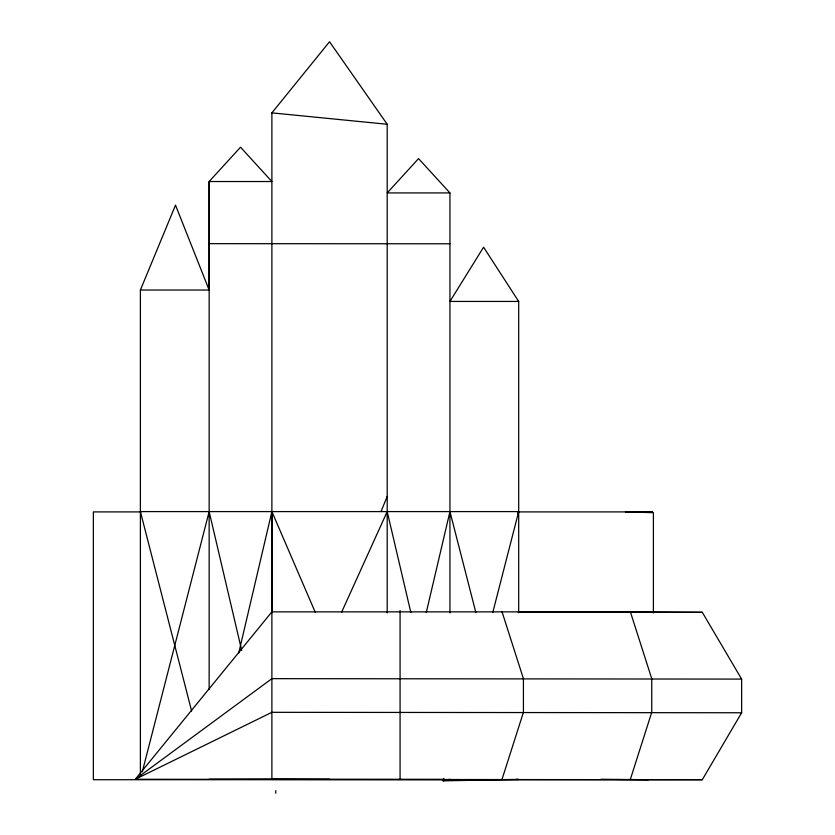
<?xml version="1.0" encoding="UTF-8"?>
<svg xmlns="http://www.w3.org/2000/svg" width="835" height="835" viewBox="0 0 835 835"><rect width="100%" height="100%" fill="white"/><g stroke="black" fill="none" stroke-linecap="round" stroke-linejoin="round"><path stroke-width="1.25" d="M209.147 287.992L209.147 181.529L240.522 147.2L271.886 181.529L209.147 181.529L209.147 689.606M238.747 653.001L271.886 511.594L315.202 612.139M426.257 612.598L449.94 511.594L475.887 612.66M518.044 514.12L518.692 511.594L140.395 511.594L191.632 711.086M142.336 771.697L209.147 511.594L241.701 650.475M492.744 612.598L518.692 511.594M516.103 779.431L518.692 779.431L443.124 780.85L443.876 778.418M502.054 779.264L523.42 712.318L523.42 678.657L502.054 611.867M630.383 779.264L651.738 712.318L651.738 678.657L630.383 611.867L271.886 611.867L135.312 779.264L702.287 779.713L741.637 712.756L741.637 679.095L702.287 612.305L630.383 611.867M381.021 511.594L387.2 496.439M140.395 290.037L175.507 205.139L209.147 290.037L140.395 290.037L140.395 774.066M341.525 612.41L387.2 511.594L410.872 612.598M443.531 779.42L271.886 779.431L271.886 112.871L329.543 41.75L387.2 124.269L387.2 612.942M209.147 779.264L271.886 779.097M443.124 780.85L449.94 779.264M329.575 779.264L271.824 779.107M449.94 192.927L387.2 192.927L418.565 158.598L449.94 192.927L449.94 612.942M449.94 243.789L209.147 243.663M518.692 301.435L449.94 301.435L483.58 247.181L518.692 301.435L518.692 612.681M140.938 511.907L93.363 511.907L93.363 779.713L444.241 779.713M517.564 511.907L652.469 511.907M638.117 512.356L652.469 512.356L652.469 511.458M518.211 612.305L702.287 612.305M470.752 779.713L702.287 779.713M741.637 679.095L271.886 678.657L135.312 779.264L271.886 712.318L741.637 712.756M601.116 611.867L648.378 612.305M601.116 779.264L648.378 779.713M625.405 511.907L653.398 512.68L653.398 612.984M271.886 112.871L387.2 124.269M271.886 511.594L271.907 612.942M400.08 610.552L400.08 779.264M275.748 790.641L275.748 793.25"/></g></svg>
